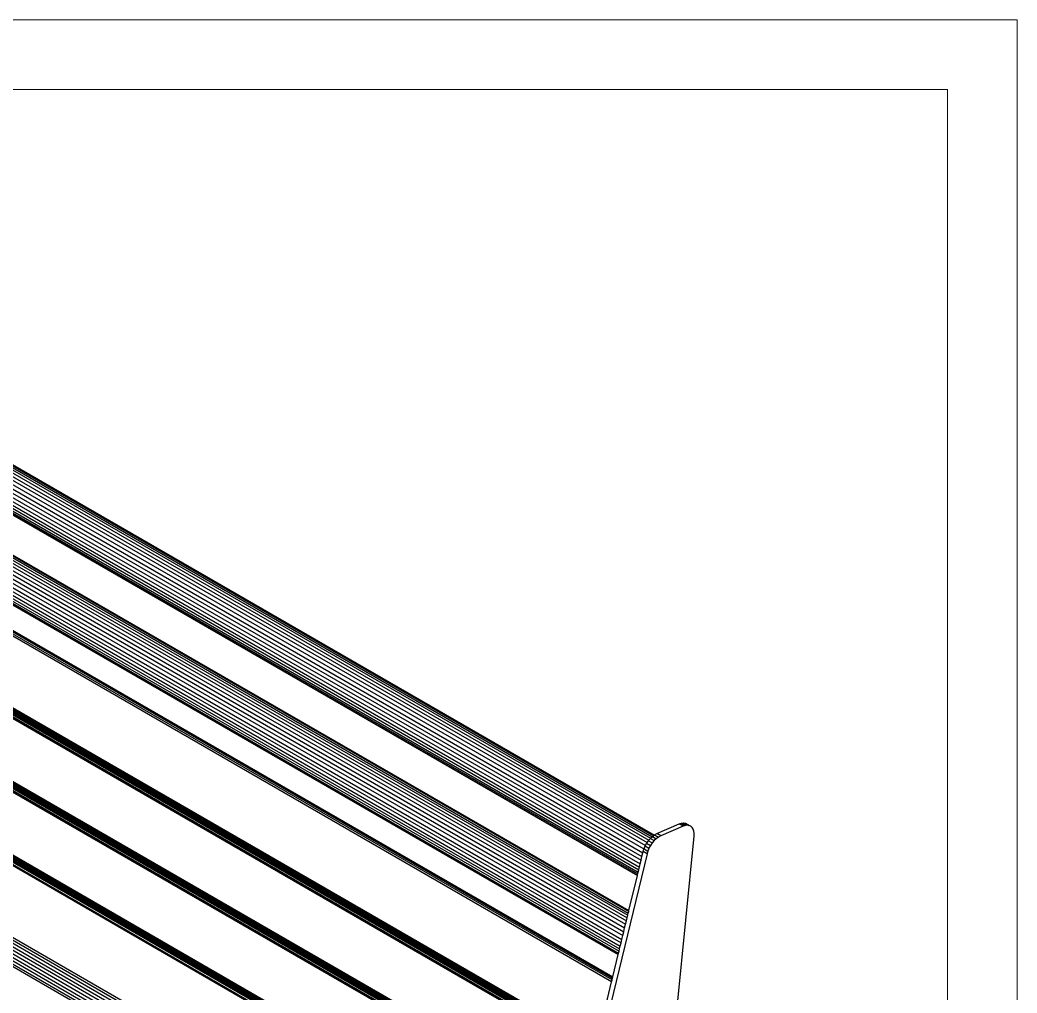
# Model space of a CAD drawing. Header units: millimetres. Extents: x 153 to 4750, y 92 to 3343.
# Drawn here: x 3642 to 4750, y 2261 to 3343 of the extents above; entities that cross this region are included whole.
import ezdxf

# ---------------------------------------------------------------- set-up
doc = ezdxf.new("R2010")
doc.units = ezdxf.units.MM
doc.layers.add('tabelka', color=155, linetype='Continuous')

msp = doc.modelspace()

# ---------------------------------------------------------------- linework, layer by layer
for p, q in [((3083.5, 3159.8), (4342.9, 2432.7)), ((3086.4, 3160.8), (4344.6, 2434.4)), ((3089.2, 3161.1), (4346, 2435.5)), ((3091.7, 3160.7), (4346.9, 2436.1)), ((3072.1, 3150.2), (4335.5, 2420.8)), ((3074.8, 3153.3), (4337.1, 2424.5)), ((3077.6, 3156), (4339, 2427.8)), ((3080.5, 3158.2), (4341, 2430.5)), ((3105.6, 3153), (4347.1, 2436.2)), ((3066.2, 3139.2), (4332.3, 2408.2)), ((3067.8, 3143), (4333.3, 2412.4)), ((3069.8, 3146.7), (4334.3, 2416.6)), ((3064.4, 3128.1), (4329.7, 2397.6)), ((3064.5, 3131.6), (4330.5, 2400.7)), ((3065.1, 3135.3), (4331.3, 2404.3)), ((3064.8, 3124.9), (4329.1, 2395)), ((3065.7, 3122.2), (4328.6, 2393.1)), ((3067.1, 3120), (4328.3, 2391.8)), ((3100.3, 3100.2), (4328.2, 2391.3)), ((3068.1, 3061.2), (4316, 2340.8)), ((3071, 3063.4), (4316.8, 2344.2)), ((3074, 3065), (4317.5, 2347.1)), ((3076.9, 3066), (4318.1, 2349.4)), ((3079.7, 3066.3), (4318.5, 2351.1)), ((3082.2, 3065.9), (4318.7, 2352.1)), ((3058.3, 3048.2), (4312, 2324.4)), ((3060.3, 3051.9), (4313, 2328.6)), ((3062.6, 3055.4), (4314, 2332.9)), ((3065.3, 3058.5), (4315, 2337)), ((3096.1, 3058.2), (4318.7, 2352.3)), ((3055.6, 3040.5), (4310, 2316.3)), ((3056.7, 3044.4), (4311, 2320.2)), ((3054.9, 3033.3), (4308.4, 2309.6)), ((3055, 3036.8), (4309.2, 2312.7)), ((3055.3, 3030.1), (4307.8, 2307)), ((3056.2, 3027.4), (4307.3, 2305)), ((3057.6, 3025.1), (4307, 2303.8)), ((3090.8, 3005.3), (4306.9, 2303.3)), ((4299.5, 2272.9), (3080.3, 2976.8)), ((4300.1, 2275.1), (3082.7, 2978)), ((4300.5, 2276.9), (3085.1, 2978.6)), ((3087.3, 2978.7), (4300.8, 2278.1)), ((3089.4, 2978.2), (4300.9, 2278.7)), ((4269.4, 2198.6), (3000.9, 2931)), ((4269.9, 2198.9), (3000.9, 2931)), ((4269.9, 2198.9), (3001.5, 2931.3)), ((4270.5, 2199.1), (3001.5, 2931.3)), ((4270.5, 2199.1), (3002.1, 2931.4)), ((4271, 2199.1), (3002.1, 2931.4)), ((4271, 2199.1), (3002.7, 2931.5)), ((4271.5, 2199), (3002.7, 2931.5)), ((4276.5, 2199.4), (3008, 2931.7)), ((4276.5, 2198.6), (3008, 2931)), ((4271.5, 2199), (3008, 2928.6)), ((4271.9, 2198.9), (3008, 2928.6)), ((4276.7, 2200.1), (3008.2, 2932.5)), ((4277, 2200.9), (3008.4, 2933.3)), ((4277.3, 2201.7), (3008.8, 2934.1)), ((4277.7, 2202.5), (3009.2, 2934.9)), ((4278.3, 2203.2), (3009.7, 2935.6)), ((4278.8, 2203.8), (3010.3, 2936.2)), ((4279.4, 2204.3), (3010.9, 2936.7)), ((3011.5, 2937.1), (4280, 2204.8)), ((4206.4, 2160.8), (2937.9, 2893.2)), ((4206.9, 2161.6), (2938.4, 2893.9)), ((4207.4, 2162.3), (2938.9, 2894.6)), ((4207.9, 2162.9), (2939.4, 2895.3)), ((4208.5, 2163.4), (2940, 2895.8)), ((2940.6, 2896.2), (4209.2, 2163.8)), ((4198.5, 2157.7), (2930, 2890.1)), ((4199.1, 2158), (2930, 2890.1)), ((4199.1, 2158), (2930.6, 2890.4)), ((4199.6, 2158.1), (2930.6, 2890.4)), ((4199.6, 2158.1), (2931.2, 2890.5)), ((4200.1, 2158.2), (2931.2, 2890.5)), ((4200.1, 2158.2), (2931.8, 2890.6)), ((4200.6, 2158.1), (2931.8, 2890.6)), ((4205.6, 2157.7), (2937.1, 2890.1)), ((4200.6, 2158.1), (2937.1, 2887.7)), ((4201, 2158), (2937.1, 2887.7)), ((4205.7, 2158.4), (2937.2, 2890.8)), ((4205.8, 2159.2), (2937.3, 2891.6)), ((4206.1, 2160), (2937.6, 2892.4)), ((4127.7, 2116.8), (2859.2, 2849.2)), ((2859.8, 2849.5), (4128.3, 2117.1)), ((2860.4, 2849.6), (4128.9, 2117.2)), ((2860.9, 2849.6), (4129.4, 2117.3)), ((4134.7, 2116.8), (2866.2, 2849.2)), ((4134.8, 2117.5), (2866.3, 2849.9)), ((4135, 2118.3), (2866.5, 2850.7)), ((4135.2, 2119.1), (2866.7, 2851.5)), ((4135.6, 2119.9), (2867.1, 2852.3)), ((4136, 2120.7), (2867.5, 2853)), ((4136.5, 2121.4), (2868, 2853.7)), ((4137.1, 2122), (2868.6, 2854.4)), ((4137.7, 2122.5), (2869.2, 2854.9)), ((2869.8, 2855.3), (4138.3, 2122.9)), ((2866.2, 2846.7), (4129.9, 2117.1)), ((2785.6, 2805.7), (4054.1, 2073.3)), ((2788, 2807.8), (4056.5, 2075.4)), ((2790.4, 2809.5), (4058.9, 2077.1)), ((2778.1, 2794.2), (4046.6, 2061.8)), ((2779.6, 2797.4), (4048.1, 2065)), ((2781.3, 2800.4), (4049.8, 2068)), ((2783.3, 2803.2), (4051.8, 2070.8)), ((4044.7, 2052.6), (2776.2, 2784.9)), ((2776.5, 2787.9), (4045, 2055.5)), ((2777.1, 2791), (4045.6, 2058.6)), ((4377.2, 2449.4), (4379.4, 2449.7)), ((4379.4, 2449.7), (4381.5, 2449.4)), ((4379.4, 2449.7), (4383.7, 2447.2)), ((4349.8, 2437.8), (4374.7, 2448.6)), ((4379, 2446.2), (4354.1, 2435.3)), ((4374.7, 2448.6), (4377.2, 2449.4)), ((4379, 2446.2), (4374.7, 2448.6)), ((4377.2, 2449.4), (4381.4, 2447)), ((4381.4, 2447), (4379, 2446.2)), ((4383.7, 2447.2), (4381.4, 2447)), ((4381.5, 2449.4), (4383.4, 2448.5)), ((4381.5, 2449.4), (4385.8, 2446.9)), ((4383.4, 2448.5), (4387.6, 2446.1)), ((4385.8, 2446.9), (4383.7, 2447.2)), ((4387.6, 2446.1), (4385.8, 2446.9)), ((4389.2, 2444.7), (4387.6, 2446.1)), ((4390.3, 2442.8), (4389.2, 2444.7)), ((4391.1, 2440.6), (4390.3, 2442.8)), ((4391.4, 2437.9), (4391.1, 2440.6)), ((4338.5, 2427.1), (4339, 2427.8)), ((4339, 2427.8), (4340.5, 2429.9)), ((4340.5, 2429.9), (4341, 2430.5)), ((4340.5, 2429.9), (4344.7, 2427.5)), ((4341, 2430.5), (4342.6, 2432.5)), ((4342.6, 2432.5), (4342.9, 2432.7)), ((4342.6, 2432.5), (4346.9, 2430)), ((4344.7, 2427.5), (4342.8, 2424.6)), ((4342.9, 2432.7), (4344.6, 2434.4)), ((4344.6, 2434.4), (4345, 2434.7)), ((4346.9, 2430), (4344.7, 2427.5)), ((4345, 2434.7), (4346, 2435.5)), ((4345, 2434.7), (4349.2, 2432.2)), ((4346, 2435.5), (4346.9, 2436.1)), ((4346.9, 2436.1), (4347.1, 2436.2)), ((4349.2, 2432.2), (4346.9, 2430)), ((4347.1, 2436.2), (4347.4, 2436.4)), ((4347.4, 2436.4), (4349.8, 2437.8)), ((4347.4, 2436.4), (4351.6, 2434)), ((4351.6, 2434), (4349.2, 2432.2)), ((4354.1, 2435.3), (4349.8, 2437.8)), ((4354.1, 2435.3), (4351.6, 2434)), ((4372.6, 2248.2), (4391.3, 2435)), ((4391.3, 2435), (4391.4, 2437.9)), ((4333.3, 2412.4), (4334.3, 2416.6)), ((4334.3, 2416.6), (4334.6, 2417.8)), ((4334.6, 2417.8), (4335.5, 2420.8)), ((4338.9, 2415.3), (4334.6, 2417.8)), ((4335.5, 2420.8), (4335.6, 2420.9)), ((4335.6, 2420.9), (4336.9, 2424.1)), ((4335.6, 2420.9), (4339.8, 2418.5)), ((4336.9, 2424.1), (4337.1, 2424.5)), ((4336.9, 2424.1), (4341.1, 2421.6)), ((4337.1, 2424.5), (4338.5, 2427.1)), ((4338.5, 2427.1), (4342.8, 2424.6)), ((4339.8, 2418.5), (4338.9, 2415.3)), ((4341.1, 2421.6), (4339.8, 2418.5)), ((4342.8, 2424.6), (4341.1, 2421.6)), ((4338.9, 2415.3), (4286, 2197.2)), ((4331.3, 2404.3), (4332.3, 2408.2)), ((4332.3, 2408.2), (4333.3, 2412.4)), ((4328.6, 2393.1), (4329.1, 2395)), ((4329.1, 2395), (4329.7, 2397.6)), ((4329.7, 2397.6), (4330.5, 2400.7)), ((4330.5, 2400.7), (4331.3, 2404.3)), ((4318.7, 2352.3), (4328.2, 2391.3)), ((4328.2, 2391.3), (4328.3, 2391.8)), ((4328.3, 2391.8), (4328.6, 2393.1)), ((4318.1, 2349.4), (4318.5, 2351.1)), ((4318.5, 2351.1), (4318.7, 2352.1)), ((4318.7, 2352.1), (4318.7, 2352.3)), ((4315, 2337), (4316, 2340.8)), ((4316, 2340.8), (4316.8, 2344.2)), ((4316.8, 2344.2), (4317.5, 2347.1)), ((4317.5, 2347.1), (4318.1, 2349.4)), ((4312, 2324.4), (4313, 2328.6)), ((4313, 2328.6), (4314, 2332.9)), ((4314, 2332.9), (4315, 2337)), ((4310, 2316.3), (4311, 2320.2)), ((4311, 2320.2), (4312, 2324.4)), ((4307.3, 2305), (4307.8, 2307)), ((4307.8, 2307), (4308.4, 2309.6)), ((4308.4, 2309.6), (4309.2, 2312.7)), ((4309.2, 2312.7), (4310, 2316.3)), ((4300.9, 2278.7), (4306.9, 2303.3)), ((4306.9, 2303.3), (4307, 2303.8)), ((4307, 2303.8), (4307.3, 2305)), ((4283.5, 2206.8), (4299.5, 2272.9)), ((4299.5, 2272.9), (4300.1, 2275.1)), ((4300.1, 2275.1), (4300.5, 2276.9)), ((4300.5, 2276.9), (4300.8, 2278.1)), ((4300.8, 2278.1), (4300.9, 2278.7))]:
    msp.add_line(p, q)
at = {"layer": 'tabelka', "lineweight": 5}
for points in [[(152.7, 3342.7), (4750.2, 3342.7), (4750.2, 91.9), (152.7, 91.9)], [(230.1, 3265.3), (4672.8, 3265.3), (4672.8, 169.3), (230.1, 169.3)]]:
    msp.add_lwpolyline(points, close=True, dxfattribs=at)

doc.saveas('drawing.dxf')
